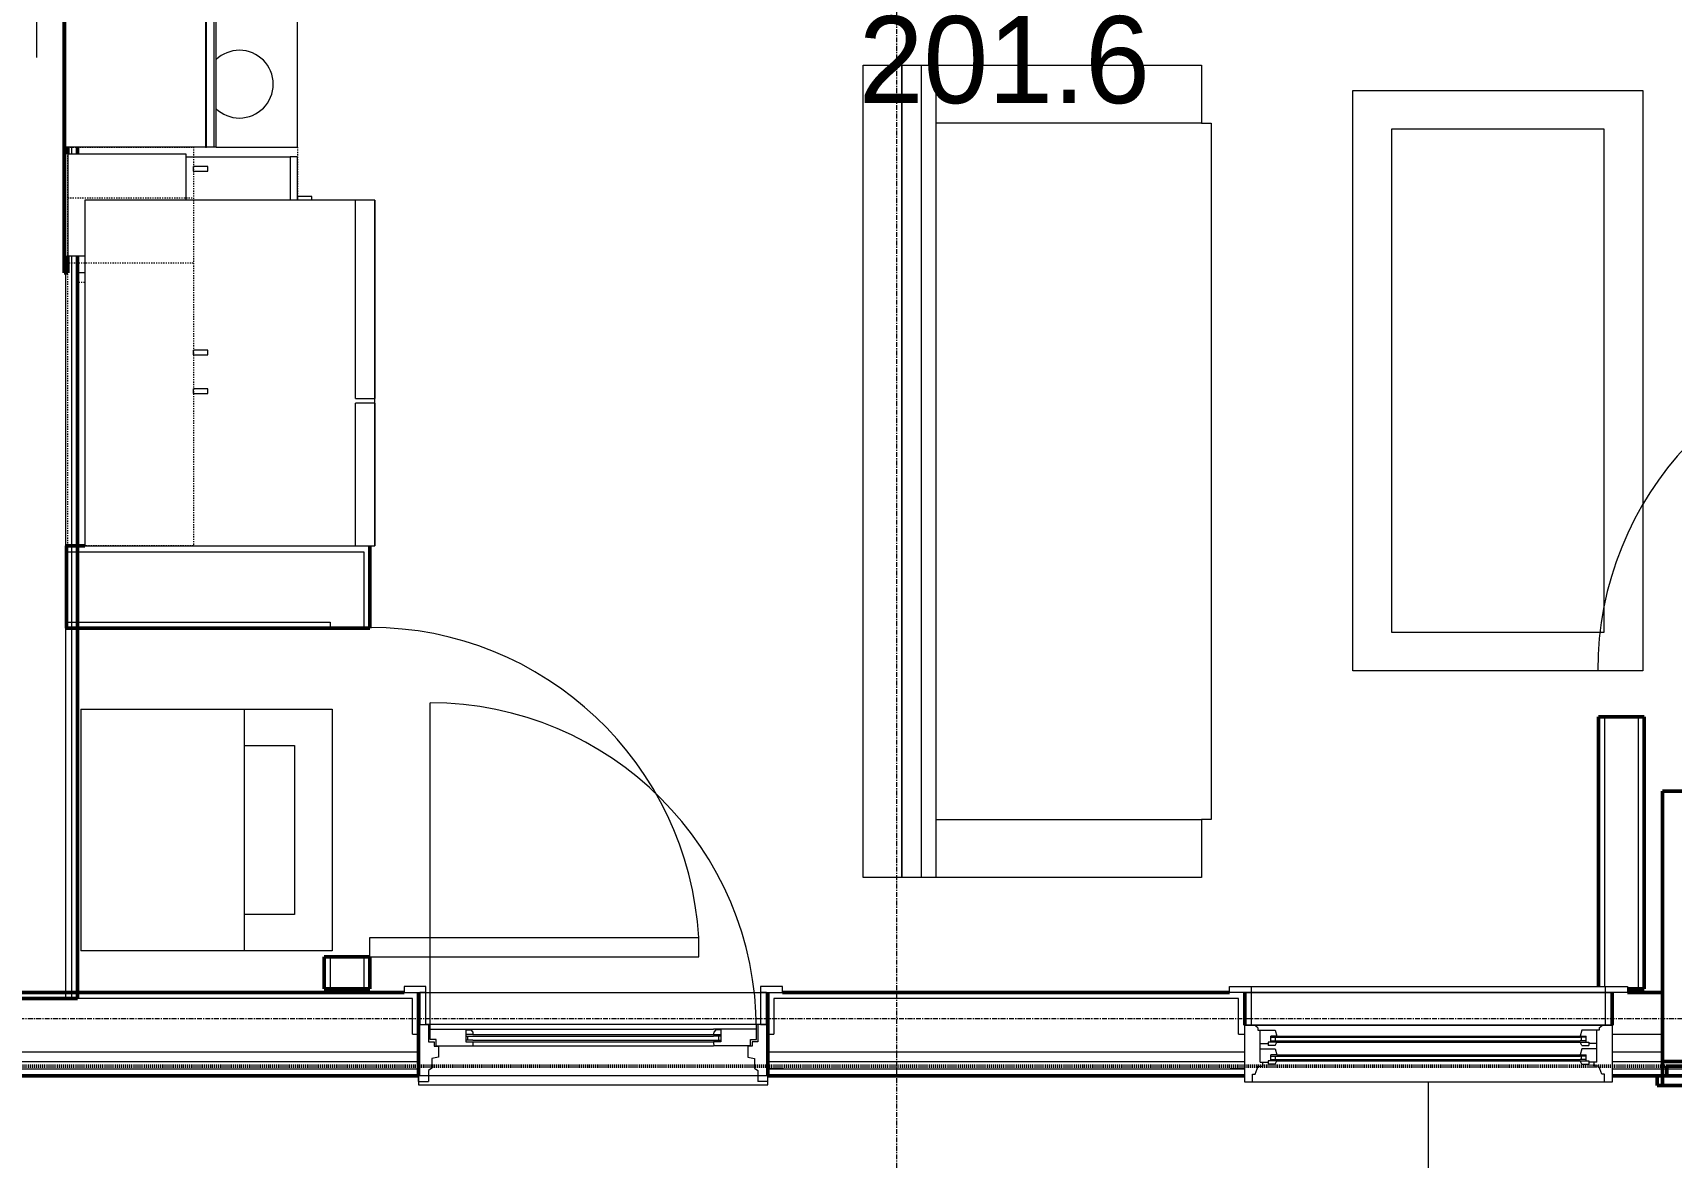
# Model space of a CAD drawing. Header units: inches. Extents: x -4266 to -1814, y 9706 to 12441.
# Drawn here: x -2916.7 to -2747.2, y 11267.9 to 11384.2 of the extents above; entities that cross this region are included whole.
import ezdxf

# ---------------------------------------------------------------- set-up
doc = ezdxf.new("R2010")
doc.units = ezdxf.units.IN
doc.header["$MEASUREMENT"] = 0
for name, pattern in [('Dash', [0.25, 0.125, -0.125]), ('Dash 1_16_', [0.125, 0.0625, -0.0625]), ('Grid Line 1_2_', [0.875, 0.5, -0.125, 0.125, -0.125])]:
    doc.linetypes.add(name, pattern=pattern)
for name, color, linetype, lineweight in [('A-ANNO-DIMS', 211, 'Continuous', 9), ('A-ANNO-DIMS-96', 211, 'Continuous', 9), ('A-DOOR-1', 7, 'Continuous', 9), ('A-DOOR-2', 50, 'Continuous', 20), ('A-DOOR-FRAM-1', 50, 'Continuous', 20), ('A-DOOR-FRAM-2', 7, 'Continuous', 9), ('A-DOOR-GLAZ-1', 7, 'Continuous', 9), ('A-FLOR-2', 10, 'Continuous', 13), ('A-GENM-3', 250, 'Continuous', 50), ('A-GLAZ-1', 7, 'Continuous', 9), ('A-GLAZ-2', 50, 'Continuous', 20), ('A-WALL', 113, 'Continuous', 13), ('A-WALL-3', 250, 'Continuous', 50), ('A-WALL-4', 10, 'Continuous', 13), ('C-PROP-LINE-2', 91, 'Dash 1_16_', 50), ('I-FURN', 30, 'Continuous', 9), ('I-FURN-1', 7, 'Continuous', 9), ('I-WALL-3', 2, 'Continuous', 50), ('P-SANR-FIXT-2', 7, 'Continuous', 9), ('Q-CASE-2', 7, 'Continuous', 9), ('Q-CASE-4', 7, 'Dash', 9), ('Q-CASE-HDLN-1', 7, 'Dash', 9), ('Q-SPCQ-2', 7, 'Continuous', 9), ('S-GRID-1', 1, 'Grid Line 1_2_', 9)]:
    doc.layers.add(name, color=color, linetype=linetype, lineweight=lineweight)
doc.styles.add('Century Gothic', font='ufonts.com_century-gothic.ttf', dxfattribs={"height": 9})
doc.dimstyles.new('OD__1_16__Tol__', dxfattribs={"dimscale": 12, "dimtxt": 9.397514, "dimasz": 1, "dimexe": 0.75, "dimexo": 0.5, "dimgap": 0.125, "dimtad": 1, "dimdec": 4, "dimrnd": 0.0625, "dimzin": 3, "dimdsep": 46, "dimlunit": 4, "dimtxsty": 'Century Gothic', "dimblk1": 'OBLIQUE', "dimblk2": 'OBLIQUE', "dimsah": 1, "dimcen": 0.09, "dimdle": 0.75, "dimazin": 0, "dimtfac": 1, "dimtdec": 4, "dimtix": 1, "dimtmove": 0, "dimatfit": 3, "dimfxl": 1, "dimtvp": 1, "dimtfill": 1, "dimfrac": 2, "dimtolj": 1, "dimtzin": 0, "dimarcsym": 2})

# ---------------------------------------------------------------- blocks, each defined once
blk = doc.blocks.new('DIMBLOCK28-FLOOR PLAN - 1ST FLOOR')
at = {"layer": 'A-ANNO-DIMS-96'}
for p, q in [((-2982.32, 11441.6), (-2982.32, 11381.62)), ((-2982.32, 11390.62), (-2982.32, 11441.6)), ((-2916.32, 11393.11), (-2916.32, 11381.62)), ((-2916.32, 11390.62), (-2916.32, 11393.11)), ((-2982.32, 11390.62), (-2916.32, 11390.62))]:
    blk.add_line(p, q, dxfattribs=at)
at = {"layer": 'A-ANNO-DIMS-96', "lineweight": 50}
for p, q in [((-2982.32, 11390.62), (-2976.32, 11396.62)), ((-2916.32, 11390.62), (-2910.32, 11396.62)), ((-2982.32, 11390.62), (-2988.32, 11384.62)), ((-2916.32, 11390.62), (-2922.32, 11384.62))]:
    blk.add_line(p, q, dxfattribs=at)
at = {"layer": 'A-ANNO-DIMS-96', "color": 0, "char_height": 9, "attachment_point": 1, "line_spacing_factor": 0.984502, "style": 'Century Gothic', "bg_fill": 3, "box_fill_scale": 1.25, "bg_fill_color": 256, "bg_fill_true_color": 13158600, "bg_fill_transparency": 0}
for s, insert, width in [('5\' - 6"', (-2965.06, 11403.66), 37.7691), ('66.0', (-2961.56, 11385.89), 29.356)]:
    blk.add_mtext(s, dxfattribs=dict(at, insert=insert, width=width))
blk = doc.blocks.new('_Oblique')
at = {"color": 0, "linetype": 'ByBlock', "lineweight": -2}
blk.add_line((-0.5, -0.5), (0.5, 0.5), dxfattribs=at)
blk = doc.blocks.new('DIMBLOCK29-FLOOR PLAN - 1ST FLOOR')
at = {"layer": 'A-ANNO-DIMS-96', "lineweight": 50}
for p, q in [((-2916.32, 11390.62), (-2910.32, 11396.62)), ((-2714.72, 11390.62), (-2708.72, 11396.62)), ((-2916.32, 11390.62), (-2922.32, 11384.62)), ((-2714.72, 11390.62), (-2720.72, 11384.62))]:
    blk.add_line(p, q, dxfattribs=at)
at = {"layer": 'A-ANNO-DIMS-96'}
for p, q in [((-2916.32, 11393.11), (-2916.32, 11381.62)), ((-2916.32, 11390.62), (-2916.32, 11393.11)), ((-2714.72, 11393.11), (-2714.72, 11381.62)), ((-2714.72, 11390.62), (-2714.72, 11393.11)), ((-2916.32, 11390.62), (-2714.72, 11390.62))]:
    blk.add_line(p, q, dxfattribs=at)
at = {"layer": 'A-ANNO-DIMS-96', "color": 0, "char_height": 9, "attachment_point": 1, "line_spacing_factor": 0.984502, "style": 'Century Gothic', "bg_fill": 3, "box_fill_scale": 1.25, "bg_fill_color": 256, "bg_fill_true_color": 13158600, "bg_fill_transparency": 0}
for s, insert, width in [('16\' - 9 5/8"', (-2846.25, 11403.66), 73.7481), ('201.6', (-2831.26, 11385.89), 37.7691)]:
    blk.add_mtext(s, dxfattribs=dict(at, insert=insert, width=width))

msp = doc.modelspace()

# ---------------------------------------------------------------- linework, layer by layer
at = {"layer": 'A-DOOR-1'}
msp.add_line((-2875.59874, 11281.13315), (-2875.59874, 11314.88315), dxfattribs=at)
for centre, radius, start, end in [((-2720.74952, 11318.1894), 34.06659, 93.365687, 180), ((-2881.82233, 11288.6019), 34.06659, 3.365687, 90), ((-2875.59874, 11281.13315), 33.75, 0, 90)]:
    msp.add_arc(centre, radius, start, end, dxfattribs=at)
at = {"layer": 'A-DOOR-2'}
for p, q in [((-2881.82233, 11290.6019), (-2847.8145, 11290.6019)), ((-2881.82233, 11288.6019), (-2881.82233, 11290.6019)), ((-2847.8145, 11288.6019), (-2847.8145, 11290.6019)), ((-2881.82233, 11288.6019), (-2847.8145, 11288.6019)), ((-2875.59874, 11280.0709), (-2875.59874, 11281.13315)), ((-2875.59874, 11281.13315), (-2871.16124, 11281.13315)), ((-2871.91124, 11281.13315), (-2871.91124, 11279.8209)), ((-2871.91124, 11281.13315), (-2871.91124, 11281.0709)), ((-2871.91124, 11281.0709), (-2871.39727, 11281.0709)), ((-2871.39727, 11281.0709), (-2871.19224, 11280.8189)), ((-2871.16124, 11281.13315), (-2846.28624, 11281.13315)), ((-2841.84874, 11281.13315), (-2846.28624, 11281.13315)), ((-2846.05021, 11281.0709), (-2846.25524, 11280.8189)), ((-2845.53624, 11281.0709), (-2846.05021, 11281.0709)), ((-2845.53624, 11281.13315), (-2845.53624, 11279.8209)), ((-2845.53624, 11281.13315), (-2845.53624, 11281.0709)), ((-2841.84874, 11280.0709), (-2841.84874, 11281.13315)), ((-2874.98238, 11280.06014), (-2875.59874, 11280.0709)), ((-2874.98238, 11279.41465), (-2874.98238, 11280.06014)), ((-2874.98238, 11279.41465), (-2871.16124, 11279.41465)), ((-2871.16124, 11280.5709), (-2871.91124, 11280.5709)), ((-2871.91124, 11279.8209), (-2871.16124, 11279.8209)), ((-2871.19224, 11280.8189), (-2871.16124, 11280.6329)), ((-2871.16124, 11279.7269), (-2871.19158, 11279.41465)), ((-2871.16124, 11280.6329), (-2871.16124, 11280.5709)), ((-2871.16124, 11279.8209), (-2871.16124, 11279.7269)), ((-2871.16124, 11279.4144), (-2846.28624, 11279.4144)), ((-2846.25524, 11280.8189), (-2846.28624, 11280.6329)), ((-2846.28624, 11280.6329), (-2846.28624, 11280.5709)), ((-2846.28624, 11280.5709), (-2845.53624, 11280.5709)), ((-2846.28624, 11279.8209), (-2846.28624, 11279.7269)), ((-2845.53624, 11279.8209), (-2846.28624, 11279.8209)), ((-2846.28624, 11279.7269), (-2846.25589, 11279.41465)), ((-2842.46509, 11279.41465), (-2846.28624, 11279.41465)), ((-2842.46509, 11280.06014), (-2841.84874, 11280.0709)), ((-2842.46509, 11279.41465), (-2842.46509, 11280.06014))]:
    msp.add_line(p, q, dxfattribs=at)
at = {"layer": 'A-DOOR-FRAM-1'}
for p, q in [((-2876.78624, 11275.7269), (-2876.78624, 11281.6019)), ((-2876.78624, 11281.6019), (-2875.75499, 11281.6019)), ((-2876.66124, 11281.6019), (-2876.78624, 11281.6019)), ((-2841.41124, 11281.6019), (-2876.03624, 11281.6019)), ((-2875.75499, 11281.6019), (-2875.75499, 11279.8199)), ((-2841.69249, 11281.6019), (-2841.69249, 11279.8199)), ((-2840.66124, 11281.6019), (-2841.69249, 11281.6019)), ((-2841.03624, 11281.6019), (-2840.66124, 11281.6019)), ((-2840.66124, 11281.6019), (-2840.78624, 11281.6019)), ((-2840.66124, 11275.7269), (-2840.66124, 11281.6019)), ((-2875.75499, 11279.8199), (-2875.17624, 11279.8199)), ((-2875.17624, 11279.8199), (-2875.17624, 11279.3829)), ((-2875.17624, 11279.3829), (-2874.72374, 11279.3829)), ((-2874.72374, 11279.3829), (-2874.72374, 11278.24557)), ((-2842.27124, 11279.3829), (-2842.72374, 11279.3829)), ((-2842.72374, 11279.3829), (-2842.72374, 11278.24557)), ((-2842.27124, 11279.8199), (-2842.27124, 11279.3829)), ((-2841.69249, 11279.8199), (-2842.27124, 11279.8199)), ((-2874.72374, 11278.24557), (-2875.41124, 11278.09039)), ((-2875.41124, 11278.09039), (-2875.41124, 11277.08924)), ((-2842.72374, 11278.24557), (-2842.03624, 11278.09039)), ((-2842.03624, 11278.09039), (-2842.03624, 11277.08924)), ((-2878.41124, 11277.0394), (-2876.78624, 11277.0394)), ((-2876.78624, 11276.2894), (-2876.78624, 11275.38315)), ((-2875.41124, 11277.08924), (-2875.75499, 11276.84854)), ((-2875.75499, 11276.84854), (-2875.75499, 11275.7269)), ((-2842.03624, 11277.08924), (-2841.69249, 11276.84854)), ((-2841.69249, 11276.84854), (-2841.69249, 11275.7269)), ((-2839.03624, 11277.0394), (-2840.66124, 11277.0394)), ((-2840.66124, 11275.38315), (-2840.66124, 11276.2894)), ((-2876.78624, 11275.7269), (-2875.75499, 11275.7269)), ((-2876.78624, 11275.38315), (-2840.66124, 11275.38315)), ((-2840.66124, 11275.7269), (-2841.69249, 11275.7269))]:
    msp.add_line(p, q, dxfattribs=at)
at = {"layer": 'A-DOOR-FRAM-2'}
for p, q in [((-2876.03624, 11285.5394), (-2878.28624, 11285.5394)), ((-2878.28624, 11285.5394), (-2878.28624, 11284.9144)), ((-2878.28624, 11284.9144), (-2876.03624, 11284.9144)), ((-2876.03624, 11284.9144), (-2876.66124, 11284.9144)), ((-2876.66124, 11284.9144), (-2876.66124, 11281.6019)), ((-2876.03624, 11284.9144), (-2876.03624, 11285.5394)), ((-2876.03624, 11281.6019), (-2876.03624, 11284.9144)), ((-2839.16124, 11285.5394), (-2841.41124, 11285.5394)), ((-2841.41124, 11285.5394), (-2841.41124, 11284.9144)), ((-2840.78624, 11284.9144), (-2841.41124, 11284.9144)), ((-2841.41124, 11284.9144), (-2841.41124, 11281.6019)), ((-2841.41124, 11284.9144), (-2839.16124, 11284.9144)), ((-2840.78624, 11281.6019), (-2840.78624, 11284.9144)), ((-2839.16124, 11284.9144), (-2839.16124, 11285.5394)), ((-2876.66124, 11281.6019), (-2876.03624, 11281.6019)), ((-2841.41124, 11281.6019), (-2840.78624, 11281.6019))]:
    msp.add_line(p, q, dxfattribs=at)
at = {"layer": 'A-DOOR-GLAZ-1'}
for p, q in [((-2871.91124, 11280.4144), (-2871.16124, 11280.4144)), ((-2871.16124, 11279.9769), (-2871.91124, 11279.9769)), ((-2871.70124, 11279.9769), (-2871.70124, 11280.4144)), ((-2871.16124, 11280.57065), (-2846.28624, 11280.57065)), ((-2871.16124, 11280.4144), (-2846.28624, 11280.4144)), ((-2871.16124, 11279.9769), (-2846.28624, 11279.9769)), ((-2871.16124, 11279.82065), (-2846.28624, 11279.82065)), ((-2845.53624, 11280.4144), (-2846.28624, 11280.4144)), ((-2846.28624, 11279.9769), (-2845.53624, 11279.9769)), ((-2845.74624, 11279.9769), (-2845.74624, 11280.4144))]:
    msp.add_line(p, q, dxfattribs=at)
at = {"layer": 'A-FLOR-2'}
msp.add_line((-2772.32374, 11164.5894), (-2772.32374, 11275.6644), dxfattribs=at)
at = {"layer": 'A-GENM-3'}
for p, q in [((-2720.24874, 11305.7269), (-2748.12374, 11305.7269)), ((-2748.12374, 11305.7269), (-2748.12374, 11276.2894)), ((-2748.12374, 11276.2894), (-2748.68624, 11276.2894)), ((-2748.68624, 11276.2894), (-2748.68624, 11275.2894)), ((-2720.24874, 11276.2894), (-2748.12374, 11276.2894)), ((-2748.12374, 11276.2894), (-2748.12374, 11275.2894)), ((-2748.12374, 11275.2894), (-2748.12374, 11276.2894)), ((-2748.12374, 11276.2894), (-2747.68624, 11276.2894)), ((-2747.68624, 11276.2894), (-2747.68624, 11277.2894)), ((-2747.68624, 11277.2894), (-2744.88936, 11277.2894)), ((-2748.68624, 11275.2894), (-2748.12374, 11275.2894)), ((-2748.12374, 11275.2894), (-2720.24874, 11275.2894))]:
    msp.add_line(p, q, dxfattribs=at)
at = {"layer": 'A-GLAZ-1'}
for p, q in [((-2792.89796, 11285.5394), (-2751.74952, 11285.5394)), ((-2792.89796, 11284.9144), (-2792.89796, 11285.5394)), ((-2751.74952, 11284.9144), (-2792.89796, 11284.9144)), ((-2791.27296, 11284.9144), (-2753.37452, 11284.9144)), ((-2791.27296, 11281.5394), (-2791.27296, 11284.9144)), ((-2790.64796, 11284.9144), (-2790.64796, 11285.5394)), ((-2790.64796, 11281.5394), (-2790.64796, 11284.9144)), ((-2753.99952, 11284.9144), (-2753.99952, 11285.5394)), ((-2753.99952, 11281.5394), (-2753.99952, 11284.9144)), ((-2753.37452, 11284.9144), (-2753.37452, 11281.5394)), ((-2751.74952, 11285.5394), (-2751.74952, 11284.9144)), ((-2753.37452, 11281.5394), (-2791.27296, 11281.5394)), ((-2788.61671, 11280.2894), (-2788.02296, 11280.2894)), ((-2788.61671, 11279.9144), (-2788.02296, 11279.9144)), ((-2788.14796, 11279.9144), (-2788.14796, 11280.2894)), ((-2788.02296, 11280.4144), (-2756.62452, 11280.4144)), ((-2788.02296, 11280.2894), (-2756.62452, 11280.2894)), ((-2788.02296, 11279.9144), (-2756.62452, 11279.9144)), ((-2788.02296, 11279.7894), (-2756.62452, 11279.7894)), ((-2756.03077, 11280.2894), (-2756.62452, 11280.2894)), ((-2756.03077, 11279.9144), (-2756.62452, 11279.9144)), ((-2756.49952, 11279.9144), (-2756.49952, 11280.2894)), ((-2788.61671, 11278.3519), (-2788.02296, 11278.3519)), ((-2788.61671, 11277.9769), (-2788.02296, 11277.9769)), ((-2788.14796, 11277.9769), (-2788.14796, 11278.3519)), ((-2788.02296, 11278.4769), (-2756.62452, 11278.4769)), ((-2788.02296, 11278.3519), (-2756.62452, 11278.3519)), ((-2788.02296, 11277.9769), (-2756.62452, 11277.9769)), ((-2788.02296, 11277.8519), (-2756.62452, 11277.8519)), ((-2756.03077, 11278.3519), (-2756.62452, 11278.3519)), ((-2756.03077, 11277.9769), (-2756.62452, 11277.9769)), ((-2756.49952, 11277.9769), (-2756.49952, 11278.3519))]:
    msp.add_line(p, q, dxfattribs=at)
at = {"layer": 'A-GLAZ-2'}
for p, q in [((-2791.33546, 11281.5394), (-2753.31202, 11281.5394)), ((-2791.33546, 11275.6644), (-2791.33546, 11281.5394)), ((-2789.99171, 11281.25924), (-2790.32559, 11281.5394)), ((-2789.99171, 11281.25924), (-2789.99171, 11281.0394)), ((-2789.99171, 11281.0394), (-2788.17921, 11281.0394)), ((-2789.74171, 11277.7269), (-2789.74171, 11281.0394)), ((-2788.17921, 11281.0394), (-2788.02296, 11280.4144)), ((-2756.46827, 11281.0394), (-2756.62452, 11280.4144)), ((-2754.65577, 11281.0394), (-2756.46827, 11281.0394)), ((-2754.90577, 11277.7269), (-2754.90577, 11281.0394)), ((-2754.65577, 11281.25924), (-2754.32189, 11281.5394)), ((-2754.65577, 11281.25924), (-2754.65577, 11281.0394)), ((-2753.31202, 11281.5394), (-2753.31202, 11275.6644)), ((-2789.74171, 11279.6644), (-2788.89796, 11279.6644)), ((-2788.89796, 11279.7894), (-2788.89796, 11279.44565)), ((-2788.02608, 11279.7894), (-2788.89796, 11279.7894)), ((-2788.17921, 11279.44565), (-2788.89796, 11279.44565)), ((-2788.61671, 11279.7894), (-2788.61671, 11280.4144)), ((-2788.02296, 11280.4144), (-2788.61671, 11280.4144)), ((-2788.17921, 11279.44565), (-2788.02608, 11279.7894)), ((-2756.62452, 11280.4144), (-2756.03077, 11280.4144)), ((-2756.46827, 11279.44565), (-2756.62139, 11279.7894)), ((-2756.62139, 11279.7894), (-2755.74952, 11279.7894)), ((-2756.46827, 11279.44565), (-2755.74952, 11279.44565)), ((-2756.03077, 11279.7894), (-2756.03077, 11280.4144)), ((-2755.74952, 11279.7894), (-2755.74952, 11279.44565)), ((-2754.90577, 11279.6644), (-2755.74952, 11279.6644)), ((-2789.74171, 11279.1019), (-2788.17921, 11279.1019)), ((-2789.74171, 11277.7269), (-2788.89796, 11277.7269)), ((-2789.46046, 11277.2894), (-2789.46046, 11277.7269)), ((-2788.89796, 11277.8519), (-2788.89796, 11277.50815)), ((-2788.02608, 11277.8519), (-2788.89796, 11277.8519)), ((-2788.17921, 11277.50815), (-2788.89796, 11277.50815)), ((-2788.61671, 11277.8519), (-2788.61671, 11278.4769)), ((-2788.02296, 11278.4769), (-2788.61671, 11278.4769)), ((-2788.17921, 11279.1019), (-2788.02296, 11278.4769)), ((-2788.17921, 11277.50815), (-2788.02608, 11277.8519)), ((-2756.46827, 11279.1019), (-2756.62452, 11278.4769)), ((-2756.62452, 11278.4769), (-2756.03077, 11278.4769)), ((-2756.46827, 11277.50815), (-2756.62139, 11277.8519)), ((-2756.62139, 11277.8519), (-2755.74952, 11277.8519)), ((-2754.90577, 11279.1019), (-2756.46827, 11279.1019)), ((-2756.46827, 11277.50815), (-2755.74952, 11277.50815)), ((-2756.03077, 11277.8519), (-2756.03077, 11278.4769)), ((-2755.74952, 11277.8519), (-2755.74952, 11277.50815)), ((-2754.90577, 11277.7269), (-2755.74952, 11277.7269)), ((-2755.18702, 11277.2894), (-2755.18702, 11277.7269)), ((-2791.33546, 11277.0394), (-2792.83546, 11277.0394)), ((-2790.52296, 11276.4769), (-2790.24827, 11276.4769)), ((-2790.52296, 11275.6644), (-2790.52296, 11276.4769)), ((-2790.24827, 11276.4769), (-2789.92921, 11277.2894)), ((-2789.92921, 11277.2894), (-2789.46046, 11277.2894)), ((-2754.71827, 11277.2894), (-2755.18702, 11277.2894)), ((-2754.3992, 11276.4769), (-2754.71827, 11277.2894)), ((-2754.12452, 11276.4769), (-2754.3992, 11276.4769)), ((-2754.12452, 11275.6644), (-2754.12452, 11276.4769)), ((-2753.31202, 11277.0394), (-2751.81202, 11277.0394)), ((-2753.31202, 11275.6644), (-2791.33546, 11275.6644))]:
    msp.add_line(p, q, dxfattribs=at)
at = {"layer": 'A-WALL'}
for p, q in [((-2913.32374, 11372.3519), (-2913.32374, 11284.2894)), ((-2912.69874, 11372.3519), (-2912.69874, 11371.6019)), ((-2912.69874, 11361.1019), (-2912.69874, 11284.2894))]:
    msp.add_line(p, q, dxfattribs=at)
at = {"layer": 'A-WALL-3'}
for p, q in [((-2913.07514, 11371.6019), (-2913.07514, 11372.3519)), ((-2913.07514, 11359.3519), (-2913.07514, 11361.1019)), ((-2913.45014, 11359.3519), (-2913.07514, 11359.3519)), ((-2911.32374, 11331.1019), (-2913.19733, 11331.1019)), ((-2913.19733, 11331.1019), (-2913.19733, 11322.6019)), ((-2881.82233, 11322.6019), (-2881.82233, 11331.1019)), ((-2913.19733, 11322.6019), (-2886.57233, 11322.6019)), ((-2886.57233, 11322.6019), (-2881.82233, 11322.6019)), ((-2749.99952, 11313.4394), (-2754.74952, 11313.4394)), ((-2754.74952, 11313.4394), (-2754.74952, 11285.5394)), ((-2749.99952, 11285.2894), (-2749.99952, 11313.4394)), ((-2881.82233, 11288.6019), (-2886.57233, 11288.6019)), ((-2886.57233, 11288.6019), (-2886.57233, 11285.2894)), ((-2881.82233, 11285.2894), (-2881.82233, 11288.6019)), ((-2878.28624, 11284.9144), (-2945.12374, 11284.9144)), ((-2886.57233, 11285.2894), (-2881.82233, 11285.2894)), ((-2876.78624, 11276.2894), (-2876.78624, 11284.9144)), ((-2840.66124, 11284.9144), (-2840.66124, 11276.2894)), ((-2792.89796, 11284.9144), (-2839.16124, 11284.9144)), ((-2791.33546, 11281.5394), (-2791.33546, 11284.9144)), ((-2753.31202, 11284.9144), (-2753.31202, 11281.5394)), ((-2751.74952, 11285.2894), (-2749.99952, 11285.2894)), ((-2748.12374, 11284.9144), (-2751.74952, 11284.9144)), ((-2748.12374, 11277.7894), (-2748.12374, 11284.9144)), ((-2720.24874, 11277.7894), (-2748.12374, 11277.7894)), ((-2945.12374, 11276.2894), (-2876.78624, 11276.2894)), ((-2840.66124, 11276.2894), (-2791.33546, 11276.2894)), ((-2753.31202, 11276.2894), (-2637.73546, 11276.2894))]:
    msp.add_line(p, q, dxfattribs=at)
at = {"layer": 'A-WALL-4'}
for p, q in [((-2913.19733, 11330.4769), (-2886.57233, 11330.4769)), ((-2886.57233, 11330.4769), (-2885.94733, 11330.4769)), ((-2885.94733, 11330.4769), (-2882.44733, 11330.4769)), ((-2882.44733, 11330.4769), (-2882.44733, 11322.6019)), ((-2913.19733, 11323.2269), (-2886.57233, 11323.2269)), ((-2886.57233, 11323.2269), (-2885.94733, 11323.2269)), ((-2885.94733, 11323.2269), (-2885.94733, 11322.6019)), ((-2754.12452, 11313.4394), (-2754.12452, 11285.5394)), ((-2750.62452, 11313.4394), (-2750.62452, 11285.2894)), ((-2885.94733, 11288.6019), (-2885.94733, 11285.2894)), ((-2882.44733, 11288.6019), (-2882.44733, 11285.2894)), ((-2877.41124, 11284.2894), (-2945.12374, 11284.2894)), ((-2877.41124, 11280.6019), (-2877.41124, 11284.2894)), ((-2876.03624, 11284.9144), (-2841.41124, 11284.9144)), ((-2840.03624, 11284.2894), (-2840.03624, 11280.6019)), ((-2791.96046, 11284.2894), (-2840.03624, 11284.2894)), ((-2791.96046, 11280.6019), (-2791.96046, 11284.2894)), ((-2877.41124, 11280.6019), (-2876.78624, 11280.6019)), ((-2840.66124, 11280.6019), (-2840.03624, 11280.6019)), ((-2791.96046, 11280.6019), (-2791.33546, 11280.6019)), ((-2753.31202, 11280.6019), (-2748.12374, 11280.6019)), ((-2945.12374, 11278.7894), (-2876.78624, 11278.7894)), ((-2945.12374, 11277.7894), (-2876.78624, 11277.7894)), ((-2840.66124, 11278.7894), (-2791.33546, 11278.7894)), ((-2840.66124, 11277.7894), (-2791.33546, 11277.7894)), ((-2753.31202, 11278.7894), (-2748.12374, 11278.7894)), ((-2753.31202, 11277.7894), (-2748.12374, 11277.7894)), ((-2945.12374, 11277.0394), (-2876.78624, 11277.0394)), ((-2840.66124, 11276.2894), (-2876.78624, 11276.2894)), ((-2840.66124, 11277.0394), (-2791.33546, 11277.0394)), ((-2753.31202, 11277.0394), (-2637.73546, 11277.0394))]:
    msp.add_line(p, q, dxfattribs=at)
at = {"layer": 'C-PROP-LINE-2'}
msp.add_line((-2099.26202, 11277.2894), (-3402.04874, 11277.2894), dxfattribs=at)
at = {"layer": 'I-FURN'}
for p, q in [((-2823.29269, 11302.82206), (-2795.79269, 11302.82206)), ((-2794.79269, 11302.82206), (-2795.79269, 11302.82206)), ((-2795.79269, 11302.82206), (-2795.79269, 11296.82206)), ((-2823.29269, 11296.82206), (-2826.79269, 11296.82206)), ((-2795.79269, 11296.82206), (-2823.29269, 11296.82206))]:
    msp.add_line(p, q, dxfattribs=at)
at = {"layer": 'I-FURN-1'}
for p, q in [((-2776.14874, 11322.1894), (-2754.14874, 11322.1894)), ((-2750.14874, 11318.1894), (-2780.14874, 11318.1894)), ((-2826.79269, 11296.82206), (-2830.79269, 11296.82206))]:
    msp.add_line(p, q, dxfattribs=at)
at = {"layer": 'I-WALL-3'}
for p, q in [((-2912.07374, 11371.6019), (-2912.07374, 11372.3519)), ((-2912.07374, 11284.2894), (-2912.07374, 11361.1019)), ((-2920.57374, 11284.2894), (-2912.07374, 11284.2894))]:
    msp.add_line(p, q, dxfattribs=at)
at = {"layer": 'P-SANR-FIXT-2'}
for p, q in [((-2911.73483, 11314.2269), (-2885.73483, 11314.2269)), ((-2911.73483, 11314.2269), (-2911.73483, 11289.2269)), ((-2894.82858, 11314.2269), (-2894.82858, 11289.2269)), ((-2885.73483, 11314.2269), (-2885.73483, 11289.2269)), ((-2894.82858, 11310.4769), (-2889.64108, 11310.4769)), ((-2889.64108, 11310.4769), (-2889.64108, 11292.9769)), ((-2889.64108, 11292.9769), (-2894.82858, 11292.9769)), ((-2885.73483, 11289.2269), (-2911.73483, 11289.2269))]:
    msp.add_line(p, q, dxfattribs=at)
at = {"layer": 'Q-CASE-2'}
for p, q in [((-2898.83555, 11372.3519), (-2913.32374, 11372.3519)), ((-2900.82514, 11371.6019), (-2913.07514, 11371.6019)), ((-2913.07514, 11371.6019), (-2913.07514, 11361.1019)), ((-2900.82514, 11366.8519), (-2900.82514, 11371.6019)), ((-2900.82514, 11371.3519), (-2890.07374, 11371.3519)), ((-2897.93004, 11372.3519), (-2898.71744, 11372.3519)), ((-2897.7244, 11372.3519), (-2897.93004, 11372.3519)), ((-2889.32374, 11371.3519), (-2890.07374, 11371.3519)), ((-2890.07374, 11371.3519), (-2890.07374, 11366.8519)), ((-2889.32374, 11366.8519), (-2889.32374, 11371.3519)), ((-2900.07514, 11369.86345), (-2900.07514, 11370.3519)), ((-2898.57588, 11370.3519), (-2900.07514, 11370.3519)), ((-2900.07514, 11369.86345), (-2898.57588, 11369.86345)), ((-2898.57588, 11369.86345), (-2898.57588, 11370.3519)), ((-2887.82374, 11367.2269), (-2889.32374, 11367.2269)), ((-2889.32374, 11367.2269), (-2889.32374, 11366.8519)), ((-2887.82374, 11366.8519), (-2887.82374, 11367.2269)), ((-2913.07514, 11361.1019), (-2911.32374, 11361.1019)), ((-2911.32374, 11359.3519), (-2912.07374, 11359.3519)), ((-2900.07514, 11350.86345), (-2900.07514, 11351.3519)), ((-2898.57588, 11351.3519), (-2900.07514, 11351.3519)), ((-2900.07514, 11350.86345), (-2898.57588, 11350.86345)), ((-2898.57588, 11350.86345), (-2898.57588, 11351.3519)), ((-2900.07514, 11346.86345), (-2900.07514, 11347.3519)), ((-2898.57588, 11347.3519), (-2900.07514, 11347.3519)), ((-2898.57588, 11346.86345), (-2898.57588, 11347.3519)), ((-2900.07514, 11346.86345), (-2898.57588, 11346.86345))]:
    msp.add_line(p, q, dxfattribs=at)
at = {"layer": 'Q-CASE-4'}
for p, q in [((-2913.07514, 11360.3519), (-2913.07514, 11372.3519)), ((-2913.07514, 11372.3519), (-2900.07514, 11372.3519)), ((-2900.07514, 11372.3519), (-2900.07514, 11360.3519)), ((-2913.07514, 11331.1019), (-2913.07514, 11367.1019)), ((-2913.07514, 11367.1019), (-2900.07514, 11367.1019)), ((-2900.07514, 11367.1019), (-2900.07514, 11331.1019)), ((-2900.07514, 11360.3519), (-2913.07514, 11360.3519)), ((-2900.07514, 11331.1019), (-2913.07514, 11331.1019))]:
    msp.add_line(p, q, dxfattribs=at)
at = {"layer": 'Q-CASE-HDLN-1'}
for p, q in [((-2889.32374, 11372.3519), (-2889.32374, 11366.8519)), ((-2911.32374, 11358.3519), (-2912.07374, 11358.3519))]:
    msp.add_line(p, q, dxfattribs=at)
at = {"layer": 'Q-SPCQ-2'}
for p, q in [((-2898.83555, 11372.3519), (-2898.71744, 11372.3519)), ((-2897.7244, 11372.3519), (-2889.32374, 11372.3519)), ((-2911.32374, 11366.8519), (-2911.32374, 11331.1019)), ((-2881.32374, 11366.8519), (-2911.32374, 11366.8519)), ((-2883.32374, 11346.3519), (-2883.32374, 11366.8519)), ((-2881.32374, 11366.8519), (-2883.32374, 11366.8519)), ((-2881.32374, 11331.1019), (-2881.32374, 11366.8519)), ((-2881.32374, 11366.8519), (-2881.32374, 11346.3519)), ((-2883.32374, 11346.3519), (-2881.32374, 11346.3519)), ((-2883.32374, 11331.1019), (-2883.32374, 11345.8519)), ((-2881.32374, 11345.8519), (-2883.32374, 11345.8519)), ((-2881.32374, 11345.8519), (-2881.32374, 11331.1019)), ((-2911.32374, 11331.1019), (-2881.32374, 11331.1019)), ((-2883.32374, 11331.1019), (-2881.32374, 11331.1019))]:
    msp.add_line(p, q, dxfattribs=at)
at = {"layer": 'S-GRID-1'}
msp.add_line((-1814.20638, 11282.1894), (-4168.71446, 11282.1894), dxfattribs=at)

# ---------------------------------------------------------------- dimensions: what is measured, and where the dimension line sits
at = {"layer": 'A-ANNO-DIMS'}
dim = msp.add_linear_dim(base=(-2916.32374, 11390.62405), p1=(-2982.32374, 11447.6019), p2=(-2916.32374, 11399.10933), dimstyle='OD__1_16__Tol__', override={"dimpost": '<>\\X', "dimfxl": 81.899505}, dxfattribs=at)
dim.commit()
dim.dimension.update_dxf_attribs({"geometry": 'DIMBLOCK28-FLOOR PLAN - 1ST FLOOR', "text_midpoint": (-2949.32374, 11390.62405)})

# ---------------------------------------------------------------- next in the draw order: dimensions: what is measured, and where the dimension line sits
dim = msp.add_linear_dim(base=(-2714.72374, 11390.62405), p1=(-2916.32374, 11399.10933), p2=(-2714.72374, 11399.10933), dimstyle='OD__1_16__Tol__', override={"dimpost": '<>\\X', "dimfxl": 201.6}, dxfattribs=at)
dim.commit()
dim.dimension.update_dxf_attribs({"geometry": 'DIMBLOCK29-FLOOR PLAN - 1ST FLOOR', "text_midpoint": (-2815.52374, 11390.62405)})

# ---------------------------------------------------------------- next in the draw order: linework, layer by layer
at = {"layer": 'A-WALL-3'}
msp.add_line((-2913.45014, 11423.3644), (-2913.45014, 11359.3519), dxfattribs=at)
at = {"layer": 'I-FURN'}
for p, q in [((-2826.79269, 11380.82206), (-2826.79269, 11296.82206)), ((-2826.79269, 11380.82206), (-2823.29269, 11380.82206)), ((-2826.79269, 11296.82206), (-2826.79269, 11380.82206)), ((-2824.79269, 11380.82206), (-2824.79269, 11296.82206)), ((-2823.29269, 11380.82206), (-2795.79269, 11380.82206)), ((-2823.29269, 11380.82206), (-2823.29269, 11296.82206)), ((-2795.79269, 11380.82206), (-2795.79269, 11374.82206)), ((-2795.79269, 11374.82206), (-2823.29269, 11374.82206)), ((-2795.79269, 11374.82206), (-2794.79269, 11374.82206)), ((-2794.79269, 11374.82206), (-2794.79269, 11302.82206))]:
    msp.add_line(p, q, dxfattribs=at)
at = {"layer": 'I-FURN-1'}
for p, q in [((-2830.79269, 11380.82206), (-2826.79269, 11380.82206)), ((-2830.79269, 11296.82206), (-2830.79269, 11380.82206)), ((-2780.14874, 11378.1894), (-2750.14874, 11378.1894)), ((-2780.14874, 11318.1894), (-2780.14874, 11378.1894)), ((-2750.14874, 11378.1894), (-2750.14874, 11318.1894)), ((-2754.14874, 11374.1894), (-2776.14874, 11374.1894)), ((-2776.14874, 11374.1894), (-2776.14874, 11322.1894)), ((-2754.14874, 11322.1894), (-2754.14874, 11374.1894))]:
    msp.add_line(p, q, dxfattribs=at)
at = {"layer": 'Q-CASE-2'}
for p, q in [((-2913.32374, 11402.23379), (-2913.32374, 11372.3519)), ((-2898.83555, 11402.23379), (-2898.83555, 11372.3519)), ((-2898.71744, 11372.3519), (-2898.71744, 11402.23379)), ((-2897.93004, 11372.3519), (-2897.93004, 11402.23379)), ((-2897.7244, 11372.3519), (-2897.7244, 11402.23379))]:
    msp.add_line(p, q, dxfattribs=at)
at = {"layer": 'Q-SPCQ-2'}
msp.add_line((-2889.32374, 11372.3519), (-2889.32374, 11402.3519), dxfattribs=at)
for start, end in [(90, 133.6121302), (270, 90), (171.0227551, 188.9772449), (226.4341229, 270)]:
    msp.add_arc((-2895.32374, 11378.8519), 3.5, start, end, dxfattribs=at)
at = {"layer": 'S-GRID-1'}
msp.add_line((-2827.32374, 9836.17969), (-2827.32374, 12376.79045), dxfattribs=at)

doc.saveas('drawing.dxf')
